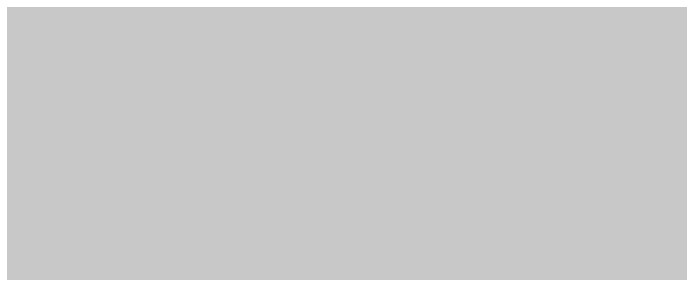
# Model space of a CAD drawing. Header units: inches. Extents: x -7 to 348, y -14 to 159.
# Drawn here: x -4.5734 to -4.4987, y 2.0847 to 2.1138 of the extents above; entities that cross this region are included whole.
import ezdxf

# ---------------------------------------------------------------- set-up
doc = ezdxf.new("R2010")
doc.units = ezdxf.units.IN
doc.layers.add('Fabrication', color=76, linetype='Continuous')
doc.layers.add('Top Overlay', color=2, linetype='Continuous')

msp = doc.modelspace()

# ---------------------------------------------------------------- linework, layer by layer
at = {"layer": 'Fabrication'}
for points in [[(4.999749, 0.000071, 0.0127, 0.0127, 1), (-5.000252, 0.000071, 0.0127, 0.0127, 1)], [(4.999749, 0.000071, 0.0127, 0.0127, 1), (-5.000252, 0.000071, 0.0127, 0.0127, 1)], [(-4.540461, 2.103509, 0.00635, 0.00635, 1), (-4.534111, 2.103509, 0.00635, 0.00635, 1)], [(-4.540461, 2.103509, 0.00635, 0.00635, 1), (-4.534111, 2.103509, 0.00635, 0.00635, 1)], [(-4.540461, 2.103509, 0.00635, 0.00635, 1), (-4.534111, 2.103509, 0.00635, 0.00635, 1)], [(-4.540461, 2.103509, 0.00635, 0.00635, 1), (-4.534111, 2.103509, 0.00635, 0.00635, 1)]]:
    msp.add_lwpolyline(points, format="xyseb", close=True, dxfattribs=at)
for points in [[(-4.564286, 2.042028, 0.0127, 0.0127, -1.839785), (-0.000259, -4.999929, 0.0127, 0.0127, 0)], [(-4.564286, 2.042028, 0.0127, 0.0127, -1.839785), (-0.000259, -4.999929, 0.0127, 0.0127, 0)], [(-4.537286, 2.103509, 0.0127, 0.0127, 0), (-4.435424, 2.335466, 0.0127, 0.0127, 0)], [(-4.537286, 2.103509, 0.0127, 0.0127, 0), (-4.435424, 2.335466, 0.0127, 0.0127, 0)], [(-4.548721, 2.077471, 0.0127, 0.0127, 0), (-4.537286, 2.103509, 0.0127, 0.0127, 0)], [(-4.548721, 2.077471, 0.0127, 0.0127, 0), (-4.537286, 2.103509, 0.0127, 0.0127, 0)]]:
    msp.add_lwpolyline(points, format="xyseb", dxfattribs=at)
at = {"layer": 'Top Overlay'}
msp.add_lwpolyline([(-4.564286, 2.042025, 0.254, 0.254, 0), (12.391045, 40.652108, 0.254, 0.254, 0)], format="xyseb", dxfattribs=at)
msp.add_lwpolyline([(-4.627786, 2.042025, 0.127, 0.127, 1), (-4.500786, 2.042025, 0.127, 0.127, 1)], format="xyseb", close=True, dxfattribs=at)

doc.saveas('drawing.dxf')
